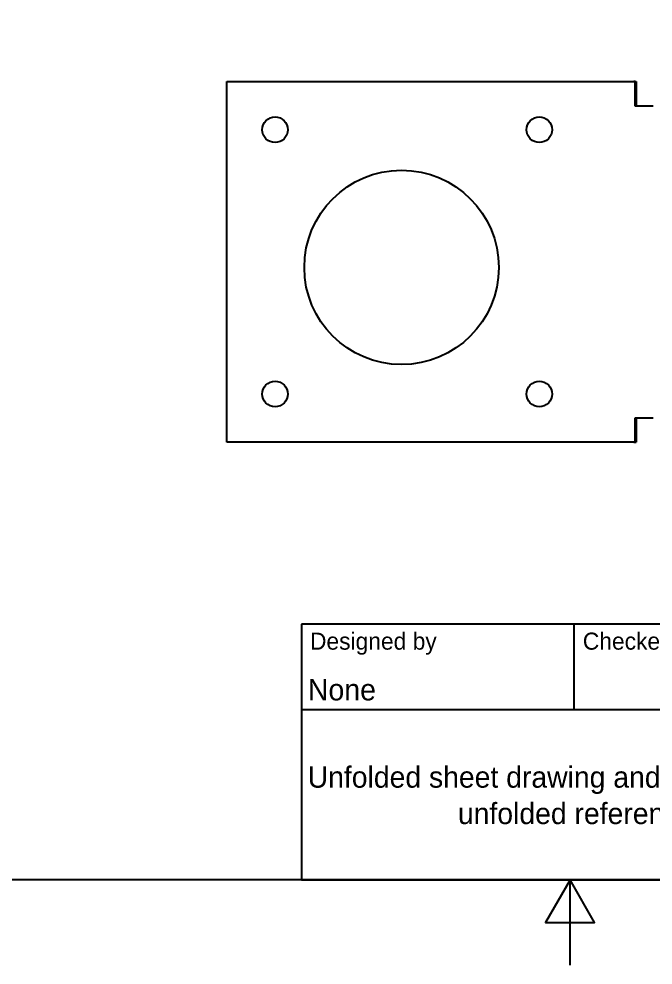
# Model space of a CAD drawing. Extents: x 0 to 297, y 0 to 210.
# Drawn here: x 83.9 to 158.2, y 0 to 111 of the extents above; entities that cross this region are included whole.
import ezdxf
from ezdxf.enums import TextEntityAlignment as Align

# ---------------------------------------------------------------- set-up
doc = ezdxf.new("R2010")
doc.units = 0
doc.layers.get('0').update_dxf_attribs({"linetype": 'CONTINUOUS'})
for name, color, linetype in [('BORDER__ISO_', 7, 'CONTINUOUS'), ('TITLE__ISO_', 7, 'CONTINUOUS'), ('VISIBLE__ISO_', 7, 'CONTINUOUS')]:
    doc.layers.add(name, color=color, linetype=linetype)
doc.styles.add('NOTE_TEXT__ISO_', font='txt.shx', dxfattribs={"bigfont": 'bigfont.shx'})
doc.styles.add('TEXT_STYLE39', font='txt')
doc.styles.add('TEXT_STYLE41', font='txt')
doc.styles.add('TEXT_STYLE50', font='txt')

# ---------------------------------------------------------------- blocks, each defined once
blk = doc.blocks.new('BORDERS_DEFAULT_BORDER')
at = {"layer": 'BORDER__ISO_', "flags": 128}
for points in [[(10, 10), (10, 200), (287, 200), (287, 10), (10, 10)], [(148.5, 0), (148.5, 10), (145.61, 5), (151.39, 5), (148.5, 10)]]:
    blk.add_lwpolyline(points, dxfattribs=at)
blk = doc.blocks.new('TITLE_BLOCKS_ISO')
at = {"layer": 'TITLE__ISO_'}
for p, q in [((270.07, 130), (100.07, 130)), ((100.07, 130), (100.07, 100)), ((132.07, 120), (132.07, 130)), ((100.07, 120), (270.07, 120)), ((100.07, 100), (270.07, 100))]:
    blk.add_line(p, q, dxfattribs=at)
at = {"layer": 'TITLE__ISO_', "style": 'TEXT_STYLE41'}
for s, p in [('Designed by', (101.07, 129)), ('Checked by', (133.07, 129))]:
    blk.add_text(s, height=2, dxfattribs=at).set_placement(p, align=Align.TOP_LEFT)
at = {"layer": 'TITLE__ISO_'}
for tag, p, height, style in [('AUTHOR_001', (100.82, 121.05), 2.5, 'TEXT_STYLE39'), ('CREATION_DATE_001', (220.89, 121.05), 2.5, 'TEXT_STYLE39'), ('TITLE_001', (176.2, 113.25), 3.5, 'NOTE_TEXT__ISO_'), ('COMMENTS_001', (100.8, 110.81), 2.49, 'TEXT_STYLE50'), ('COMMENTS_002', (118.42, 106.54), 2.49, 'TEXT_STYLE50'), ('PART_NUMBER_001', (176.07, 103.25), 3.5, 'NOTE_TEXT__ISO_')]:
    blk.add_attdef(tag, p, '', height=height, dxfattribs=dict(at, style=style))
at = {"layer": 'TITLE__ISO_', "style": 'TEXT_STYLE39'}
for tag, p in [('CHECKED_BY', (133.07, 121)), ('ENG_APPROVED_BY', (158.07, 121))]:
    blk.add_attdef(tag, text='', height=2.5, dxfattribs=at).set_placement(p, align=Align.BOTTOM_LEFT)
blk.add_attdef('ENG_APPROVAL_DATE', text='', height=2.5, dxfattribs=at).set_placement((196.07, 121), align=Align.BOTTOM_RIGHT)
at = {"layer": 'TITLE__ISO_', "style": 'NOTE_TEXT__ISO_'}
blk.add_attdef('REVISION_NUMBER', text='', height=3.5, dxfattribs=at).set_placement((242.57, 103.5), align=Align.MIDDLE_CENTER)

msp = doc.modelspace()

# ---------------------------------------------------------------- linework, layer by layer
at = {"layer": 'VISIBLE__ISO_'}
for p, q in [((108.25, 103.64), (155.98, 103.64)), ((108.25, 61.34), (108.25, 103.64)), ((156.13, 103.64), (155.98, 103.64)), ((156.13, 103.64), (156.26, 103.64)), ((156.13, 100.77), (156.13, 103.64)), ((156.26, 103.64), (156.26, 100.77)), ((158.24, 100.77), (156.13, 100.77)), ((156.13, 61.34), (156.13, 64.21)), ((156.13, 64.21), (158.24, 64.21)), ((156.26, 64.21), (156.26, 61.34)), ((155.98, 61.34), (108.25, 61.34)), ((155.98, 61.34), (156.13, 61.34)), ((156.13, 61.34), (156.26, 61.34))]:
    msp.add_line(p, q, dxfattribs=at)
for centre, radius in [((113.9, 97.99), 1.5), ((144.9, 97.99), 1.5), ((128.74, 81.84), 11.4), ((113.9, 66.99), 1.5), ((144.9, 66.99), 1.5)]:
    msp.add_circle(centre, radius, dxfattribs=at)

# ---------------------------------------------------------------- block references
msp.add_blockref('BORDERS_DEFAULT_BORDER', (0, 0))
ref = msp.add_blockref('TITLE_BLOCKS_ISO', (16.93, -90))
ref.add_attrib('COMMENTS_001', 'Unfolded sheet drawing and shaded bended and', (117.73, 20.81), dxfattribs={"layer": 'TITLE__ISO_', "height": 2.4855, "style": 'TEXT_STYLE50'})
ref.add_attrib('AUTHOR_001', 'None', (117.75, 31.05), dxfattribs={"layer": 'TITLE__ISO_', "height": 2.5, "style": 'TEXT_STYLE39'})
ref.add_attrib('COMMENTS_002', 'unfolded reference views', (135.35, 16.54), dxfattribs={"layer": 'TITLE__ISO_', "height": 2.4855, "style": 'TEXT_STYLE50'})

doc.saveas('drawing.dxf')
